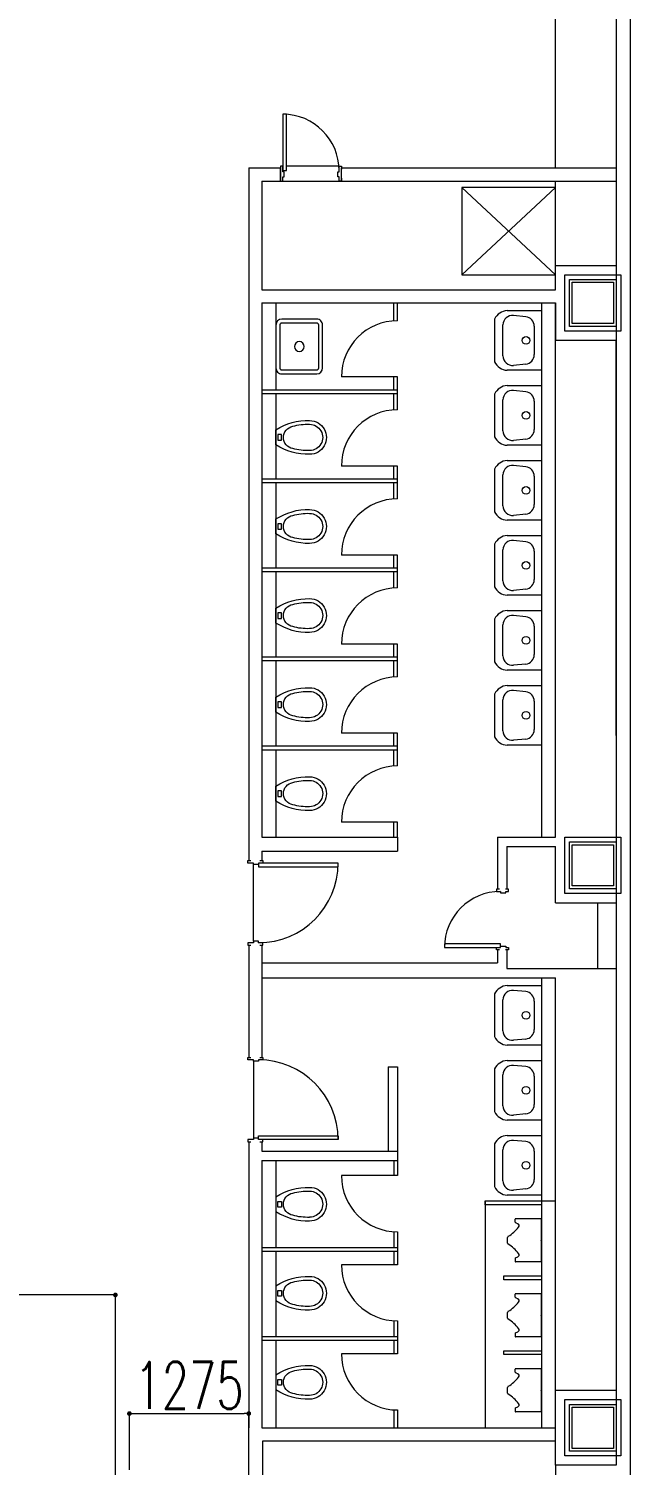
# Model space of a CAD drawing. Extents: x 225000 to 2157367, y 208400 to 840900.
# Drawn here: x 510901 to 517326, y 422802 to 438127 of the extents above; entities that cross this region are included whole.
import ezdxf

# ---------------------------------------------------------------- set-up
doc = ezdxf.new("R2010")
doc.units = 0
doc.header["$LTSCALE"] = 10
for name, color, linetype, lineweight in [('Data Center Layout_L20$0$ARC', 252, 'Continuous', 0), ('Data Center Layout_L20$0$STEEL1', 252, 'Continuous', 0), ('Data Center Layout_L20$0$SUGATA3', 252, 'Continuous', 0)]:
    doc.layers.add(name, color=color, linetype=linetype, lineweight=lineweight)
doc.layers.add('Data Center Layout_L20$0$MACHINE-DIM', color=252, linetype='Continuous')
doc.styles.add('Data Center Layout_L20$0$型式1', font='simplex.shx', dxfattribs={"width": 0.68, "bigfont": 'chineset.shx'})
doc.dimstyles.new('Data Center Layout_L20$0$DIM-50-00', dxfattribs={"dimscale": 0, "dimtxt": 150, "dimasz": 50, "dimexe": 0, "dimexo": 0.1, "dimgap": 50, "dimtad": 1, "dimdec": 1, "dimdsep": 46, "dimtxsty": 'Data Center Layout_L20$0$型式1', "dimblk": 'Data Center Layout_L20$0$_Dot', "dimcen": 0, "dimclrd": 256, "dimclre": 256, "dimclrt": 256, "dimadec": 0, "dimazin": 0, "dimtfac": 0.8, "dimtdec": 1, "dimtmove": 2, "dimatfit": 3, "dimldrblk": 'Data Center Layout_L20$0$_ArchTick', "dimfxl": 1, "dimtolj": 1, "dimlwd": 13, "dimlwe": 9, "dimarcsym": 0})

# ---------------------------------------------------------------- blocks, each defined once
blk = doc.blocks.new('Data Center Layout_L20$0$_Dot')
at = {"layer": 'Data Center Layout_L20$0$MACHINE-DIM', "color": 0, "lineweight": -2}
blk.add_line((-0.5, 0), (-1, 0), dxfattribs=at)
at = {"layer": 'Data Center Layout_L20$0$MACHINE-DIM', "color": 0, "const_width": 0.5}
blk.add_lwpolyline([(-0.25, 0, 1), (0.25, 0, 1)], format="xyb", close=True, dxfattribs=at)
blk = doc.blocks.new('*D112')
at = {"layer": 'Data Center Layout_L20$0$STEEL1', "lineweight": 9, "transparency": 16777216}
for p, q in [((498926, 222602), (498926, 224619)), ((511826, 222602), (511826, 224619))]:
    blk.add_line(p, q, dxfattribs=at)
at = {"layer": 'Data Center Layout_L20$0$STEEL1', "lineweight": 13, "transparency": 16777216}
blk.add_line((511776, 224619), (498976, 224619), dxfattribs=at)
at = {"layer": 'DEFPOINTS', "color": 0, "transparency": 16777216}
for p in [(498926, 224619), (498926, 222602), (511826, 222602)]:
    blk.add_point(p, dxfattribs=at)
at = {"layer": 'Data Center Layout_L20$0$STEEL1', "lineweight": 13, "transparency": 16777216, "xscale": 50, "yscale": 50, "zscale": 50, "rotation": 180}
blk.add_blockref('Data Center Layout_L20$0$_Dot', (498926, 224619), dxfattribs=at)
at = {"layer": 'Data Center Layout_L20$0$STEEL1', "lineweight": 13, "transparency": 16777216, "xscale": 50, "yscale": 50, "zscale": 50}
blk.add_blockref('Data Center Layout_L20$0$_Dot', (511826, 224619), dxfattribs=at)
at = {"layer": 'Data Center Layout_L20$0$STEEL1', "transparency": 16777216, "insert": (505376, 224919), "char_height": 500, "attachment_point": 5, "style": 'Data Center Layout_L20$0$型式1'}
blk.add_mtext('\\A1;12900', dxfattribs=at)
blk = doc.blocks.new('Data Center Layout_L20$0$_ArchTick')
at = {"layer": 'Data Center Layout_L20$0$MACHINE-DIM', "color": 0, "const_width": 0.15}
blk.add_lwpolyline([(-0.5, -0.5), (0.5, 0.5)], dxfattribs=at)
blk = doc.blocks.new('*D117')
at = {"layer": 'Data Center Layout_L20$0$STEEL1', "lineweight": 9, "transparency": 16777216}
for p, q in [((511976, 222752), (511976, 223354)), ((513251, 222752), (513251, 223354))]:
    blk.add_line(p, q, dxfattribs=at)
at = {"layer": 'Data Center Layout_L20$0$STEEL1', "lineweight": 13, "transparency": 16777216}
blk.add_line((512026, 223354), (513201, 223354), dxfattribs=at)
at = {"layer": 'DEFPOINTS', "color": 0, "transparency": 16777216}
for p in [(513251, 223354), (511976, 222752), (513251, 222752)]:
    blk.add_point(p, dxfattribs=at)
at = {"layer": 'Data Center Layout_L20$0$STEEL1', "lineweight": 13, "transparency": 16777216, "xscale": 50, "yscale": 50, "zscale": 50, "rotation": 180}
blk.add_blockref('Data Center Layout_L20$0$_Dot', (511976, 223354), dxfattribs=at)
at = {"layer": 'Data Center Layout_L20$0$STEEL1', "lineweight": 13, "transparency": 16777216, "xscale": 50, "yscale": 50, "zscale": 50}
blk.add_blockref('Data Center Layout_L20$0$_Dot', (513251, 223354), dxfattribs=at)
at = {"layer": 'Data Center Layout_L20$0$STEEL1', "transparency": 16777216, "insert": (512613, 223654), "char_height": 500, "attachment_point": 5, "style": 'Data Center Layout_L20$0$型式1'}
blk.add_mtext('\\A1;1275', dxfattribs=at)
blk = doc.blocks.new('Data Center Layout_L20')
at = {"layer": 'Data Center Layout_L20$0$ARC'}
for p, q in [((517175.59, 239062.31), (517175.59, 234802.31)), ((517325.59, 239062.31), (517325.59, 229602.31)), ((516525.59, 236642.31), (516525.59, 238852.31)), ((513250.59, 236642.31), (513250.59, 229252.31)), ((513250.59, 236642.31), (513590.59, 236642.31)), ((513590.59, 236504.8), (513590.59, 236642.31)), ((514215.59, 236660.31), (513655.59, 236660.31)), ((514240.59, 236642.31), (517175.59, 236642.31)), ((514240.59, 236504.8), (514240.59, 236642.31)), ((513390.59, 236502.31), (517175.59, 236502.31)), ((513390.59, 236502.31), (513390.59, 235342.31)), ((513615.59, 236502.31), (514215.59, 236502.31)), ((516525.59, 235342.31), (516525.59, 236502.31)), ((516525.59, 236432.31), (515525.59, 235502.31)), ((515525.59, 236432.31), (516525.59, 235502.31)), ((516525.59, 235602.31), (517175.59, 235602.31)), ((513390.59, 235342.31), (516525.59, 235342.31)), ((513390.59, 235202.31), (513390.59, 229502.31)), ((513390.59, 235202.31), (516525.59, 235202.31)), ((516011.48, 235120.9), (516375.59, 235120.9)), ((516375.59, 235202.31), (516375.59, 229502.31)), ((516375.59, 235120.9), (516375.59, 234483.71)), ((516525.59, 235202.31), (516525.59, 234802.31)), ((516525.59, 234802.31), (516525.59, 235202.31)), ((516525.59, 235202.31), (516525.59, 234802.31)), ((513540.59, 234966.11), (513540.59, 234508.51)), ((513582.19, 234966.11), (513582.19, 234508.51)), ((513977.39, 235028.51), (513602.99, 235028.51)), ((513977.39, 234986.91), (513602.99, 234986.91)), ((513998.19, 234508.51), (513998.19, 234966.11)), ((514039.79, 234508.51), (514039.79, 234966.11)), ((515874.94, 235029.87), (515874.94, 234574.74)), ((515965.97, 234636.82), (515965.97, 234967.79)), ((516208.88, 235054.91), (516077.68, 235068.52)), ((516299.69, 234954.19), (516299.69, 234650.43)), ((516525.59, 229502.31), (516525.59, 234802.31)), ((517175.59, 234802.31), (516525.59, 234802.31)), ((517175.59, 230585.95), (517175.59, 234802.31)), ((517175.59, 234802.31), (517175.59, 229452.31)), ((513602.99, 234487.71), (513977.39, 234487.71)), ((516375.59, 234483.71), (516011.48, 234483.71)), ((516208.88, 234549.7), (516077.68, 234536.09)), ((513602.99, 234446.11), (513977.39, 234446.11)), ((516011.48, 234320.9), (516375.59, 234320.9)), ((516375.59, 234320.9), (516375.59, 233683.71)), ((515874.94, 234229.87), (515874.94, 233774.74)), ((515965.97, 233836.82), (515965.97, 234167.79)), ((516208.88, 234254.91), (516077.68, 234268.52)), ((516299.69, 234154.19), (516299.69, 233850.43)), ((513540.59, 233687.31), (513540.59, 233847.31)), ((513560.59, 233797.31), (513560.59, 233737.31)), ((513600.59, 233797.31), (513560.59, 233797.31)), ((513560.59, 233737.31), (513600.59, 233737.31)), ((513600.59, 233737.31), (513600.59, 233797.31)), ((516208.88, 233749.7), (516077.68, 233736.09)), ((516375.59, 233683.71), (516011.48, 233683.71)), ((515874.94, 233429.87), (515874.94, 232974.74)), ((516011.48, 233520.9), (516375.59, 233520.9)), ((516208.88, 233454.91), (516077.68, 233468.52)), ((516375.59, 233520.9), (516375.59, 232883.71)), ((515965.97, 233036.82), (515965.97, 233367.79)), ((516299.69, 233354.19), (516299.69, 233050.43)), ((516208.88, 232949.7), (516077.68, 232936.09)), ((513540.59, 232737.31), (513540.59, 232897.31)), ((513560.59, 232847.31), (513560.59, 232787.31)), ((513600.59, 232847.31), (513560.59, 232847.31)), ((513560.59, 232787.31), (513600.59, 232787.31)), ((513600.59, 232787.31), (513600.59, 232847.31)), ((516375.59, 232883.71), (516011.48, 232883.71)), ((516011.48, 232720.9), (516375.59, 232720.9)), ((516208.88, 232654.91), (516077.68, 232668.52)), ((516375.59, 232720.9), (516375.59, 232083.71)), ((515874.94, 232629.87), (515874.94, 232174.74)), ((515965.97, 232236.82), (515965.97, 232567.79)), ((516299.69, 232554.19), (516299.69, 232250.43)), ((516375.59, 232083.71), (516011.48, 232083.71)), ((516208.88, 232149.7), (516077.68, 232136.09)), ((513540.59, 231787.31), (513540.59, 231947.31)), ((513560.59, 231897.31), (513560.59, 231837.31)), ((513600.59, 231897.31), (513560.59, 231897.31)), ((513600.59, 231837.31), (513600.59, 231897.31)), ((516011.48, 231920.9), (516375.59, 231920.9)), ((516208.88, 231854.91), (516077.68, 231868.52)), ((516375.59, 231920.9), (516375.59, 231283.71)), ((513560.59, 231837.31), (513600.59, 231837.31)), ((515874.94, 231829.87), (515874.94, 231374.74)), ((515965.97, 231436.82), (515965.97, 231767.79)), ((516299.69, 231754.19), (516299.69, 231450.43)), ((516375.59, 231283.71), (516011.48, 231283.71)), ((516208.88, 231349.7), (516077.68, 231336.09)), ((516011.48, 231120.9), (516375.59, 231120.9)), ((516375.59, 231120.9), (516375.59, 230483.71)), ((513540.59, 230837.31), (513540.59, 230997.31)), ((515874.94, 231029.87), (515874.94, 230574.74)), ((515965.97, 230636.82), (515965.97, 230967.79)), ((516208.88, 231054.91), (516077.68, 231068.52)), ((516299.69, 230954.19), (516299.69, 230650.43)), ((513560.59, 230947.31), (513560.59, 230887.31)), ((513600.59, 230947.31), (513560.59, 230947.31)), ((513560.59, 230887.31), (513600.59, 230887.31)), ((513600.59, 230887.31), (513600.59, 230947.31)), ((516208.88, 230549.7), (516077.68, 230536.09)), ((516375.59, 230483.71), (516011.48, 230483.71)), ((513540.59, 229887.31), (513540.59, 230047.31)), ((513560.59, 229997.31), (513560.59, 229937.31)), ((513600.59, 229997.31), (513560.59, 229997.31)), ((513560.59, 229937.31), (513600.59, 229937.31)), ((513600.59, 229937.31), (513600.59, 229997.31)), ((517325.59, 229602.31), (517325.59, 222802.31)), ((513390.59, 229502.31), (514840.59, 229502.31)), ((514840.59, 229502.31), (514840.59, 229352.31)), ((515905.59, 229502.31), (515905.59, 228949.21)), ((515905.59, 229502.31), (516525.59, 229502.31)), ((513390.59, 229352.31), (514840.59, 229352.31)), ((513390.59, 229352.31), (513390.59, 229252.31)), ((516005.59, 229402.31), (516005.59, 228949.21)), ((516005.59, 229402.31), (516525.59, 229402.31)), ((516525.59, 228802.31), (516525.59, 229402.31)), ((513300.59, 228392.31), (513300.59, 229212.31)), ((516525.59, 228802.31), (517175.59, 228802.31)), ((517175.59, 228952.31), (517175.59, 222802.31)), ((513250.59, 228352.31), (513250.59, 227152.31)), ((513390.59, 228352.31), (513390.59, 228162.31)), ((515905.59, 228299.21), (515905.59, 228162.31)), ((516005.59, 228299.21), (516005.59, 228102.31)), ((513390.59, 228162.31), (515905.59, 228162.31)), ((513390.59, 228162.31), (513390.59, 228002.31)), ((516005.59, 228102.31), (517175.59, 228102.31)), ((513390.59, 228002.31), (516525.59, 228002.31)), ((513390.59, 228002.31), (513390.59, 227152.31)), ((516011.48, 227920.9), (516375.59, 227920.9)), ((516375.59, 227920.9), (516375.59, 227283.71)), ((516525.59, 223602.31), (516525.59, 228002.31)), ((515874.94, 227829.87), (515874.94, 227374.74)), ((515965.97, 227436.82), (515965.97, 227767.79)), ((516208.88, 227854.91), (516077.68, 227868.52)), ((516299.69, 227754.19), (516299.69, 227450.43)), ((513250.59, 227552.31), (513250.59, 227152.31)), ((513390.59, 227402.31), (513390.59, 227152.31)), ((516375.59, 227283.71), (516011.48, 227283.71)), ((516208.88, 227349.7), (516077.68, 227336.09)), ((516011.48, 227120.9), (516375.59, 227120.9)), ((516375.59, 227120.9), (516375.59, 226483.71)), ((513300.59, 227112.31), (513300.59, 226292.31)), ((514740.59, 227052.31), (514740.59, 226152.31)), ((514740.59, 227052.31), (514840.59, 227052.31)), ((514840.59, 227052.31), (514840.59, 226052.31)), ((515874.94, 227029.87), (515874.94, 226574.74)), ((515965.97, 226636.82), (515965.97, 226967.79)), ((516208.88, 227054.91), (516077.68, 227068.52)), ((516299.69, 226954.19), (516299.69, 226650.43)), ((516208.88, 226549.7), (516077.68, 226536.09)), ((516375.59, 226483.71), (516011.48, 226483.71)), ((513250.59, 226252.31), (513250.59, 223202.31)), ((513390.59, 226252.31), (513390.59, 226152.31)), ((513390.59, 226252.31), (513390.59, 226152.31)), ((515874.94, 226229.87), (515874.94, 225774.74)), ((516011.48, 226320.9), (516375.59, 226320.9)), ((516208.88, 226254.91), (516077.68, 226268.52)), ((516375.59, 226320.9), (516375.59, 225683.71)), ((513390.59, 226152.31), (514740.59, 226152.31)), ((513390.59, 226152.31), (514840.59, 226152.31)), ((513390.59, 226052.31), (514840.59, 226052.31)), ((513390.59, 226052.31), (514840.59, 226052.31)), ((513390.59, 226052.31), (513390.59, 223202.31)), ((514840.59, 226152.31), (514840.59, 226052.31)), ((515965.97, 225836.82), (515965.97, 226167.79)), ((516299.69, 226154.19), (516299.69, 225850.43)), ((516208.88, 225749.7), (516077.68, 225736.09)), ((513540.59, 225667.31), (513540.59, 225507.31)), ((513560.59, 225617.31), (513600.59, 225617.31)), ((513560.59, 225557.31), (513560.59, 225617.31)), ((513600.59, 225617.31), (513600.59, 225557.31)), ((515775.59, 225622.31), (515775.59, 223202.31)), ((516375.59, 225683.71), (516011.48, 225683.71)), ((513600.59, 225557.31), (513560.59, 225557.31)), ((516375.59, 225432.31), (516100.59, 225432.31)), ((516375.59, 224972.31), (516375.59, 225432.31)), ((516095.59, 225395.52), (516095.59, 225427.31)), ((516098.51, 225390.97), (516123.79, 225379.39)), ((516015.59, 225172.67), (516015.59, 225231.95)), ((516095.59, 225009.1), (516095.59, 224977.31)), ((516098.51, 225013.65), (516123.65, 225025.17)), ((516375.59, 224972.31), (516100.59, 224972.31)), ((513540.59, 224717.31), (513540.59, 224557.31)), ((513560.59, 224667.31), (513600.59, 224667.31)), ((513560.59, 224607.31), (513560.59, 224667.31)), ((513600.59, 224667.31), (513600.59, 224607.31)), ((513600.59, 224607.31), (513560.59, 224607.31)), ((516095.59, 224595.52), (516095.59, 224627.31)), ((516098.51, 224590.97), (516123.79, 224579.39)), ((516375.59, 224632.31), (516100.59, 224632.31)), ((516375.59, 224172.31), (516375.59, 224632.31)), ((516015.59, 224372.67), (516015.59, 224431.95)), ((516095.59, 224209.1), (516095.59, 224177.31)), ((516098.51, 224213.65), (516123.65, 224225.17)), ((516375.59, 224172.31), (516100.59, 224172.31)), ((513540.59, 223767.31), (513540.59, 223607.31)), ((516095.59, 223795.52), (516095.59, 223827.31)), ((516098.51, 223790.97), (516123.79, 223779.39)), ((516375.59, 223832.31), (516100.59, 223832.31)), ((516375.59, 223372.31), (516375.59, 223832.31)), ((513560.59, 223717.31), (513600.59, 223717.31)), ((513560.59, 223657.31), (513560.59, 223717.31)), ((513600.59, 223657.31), (513560.59, 223657.31)), ((513600.59, 223717.31), (513600.59, 223657.31)), ((516015.59, 223572.67), (516015.59, 223631.95)), ((516525.59, 222802.31), (516525.59, 223602.31)), ((517325.59, 223452.31), (517325.59, 210922.31)), ((516095.59, 223409.1), (516095.59, 223377.31)), ((516098.51, 223413.65), (516123.65, 223425.17)), ((516375.59, 223372.31), (516100.59, 223372.31)), ((513390.59, 223202.31), (516525.59, 223202.31)), ((513400.59, 223062.31), (516525.59, 223062.31)), ((516525.59, 222802.31), (516525.59, 223052.31)), ((516525.59, 222802.31), (516525.59, 220277.31)), ((517175.59, 222802.31), (516525.59, 222802.31))]:
    blk.add_line(p, q, dxfattribs=at)
at = {"layer": 'Data Center Layout_L20$0$ARC', "linetype": 'Continuous'}
for p, q in [((513250.59, 221526.92), (513250.59, 223202.31)), ((513400.59, 221526.92), (513400.59, 223062.31))]:
    blk.add_line(p, q, dxfattribs=at)
for points in [[(513615.59, 236615.31), (513655.59, 236615.31), (513655.59, 237215.31), (513615.59, 237215.31)], [(515940.59, 228324.21), (515940.59, 228364.21), (515340.59, 228364.21), (515340.59, 228324.21)]]:
    blk.add_lwpolyline(points, close=True, dxfattribs=at)
at = {"layer": 'Data Center Layout_L20$0$ARC'}
for points in [[(513590.59, 236534.31), (513590.59, 236502.31), (513615.59, 236502.31), (513615.59, 236547.31), (513630.59, 236547.31), (513630.59, 236602.31), (513615.59, 236602.31), (513615.59, 236660.31), (513590.59, 236660.31), (513590.59, 236628.31)], [(516525.59, 236432.31), (515525.59, 236432.31), (515525.59, 235502.31), (516525.59, 235502.31)], [(516625.59, 235502.31), (517225.59, 235502.31), (517225.59, 234902.31), (516625.59, 234902.31)], [(516675.59, 234952.31), (516675.59, 235452.31), (517175.59, 235452.31), (517175.59, 234952.31)], [(516705.59, 234982.31), (516705.59, 235422.31), (517145.59, 235422.31), (517145.59, 234982.31)], [(516625.59, 229502.31), (517225.59, 229502.31), (517225.59, 228902.31), (516625.59, 228902.31)], [(516675.59, 228952.31), (516675.59, 229452.31), (517175.59, 229452.31), (517175.59, 228952.31)], [(516705.59, 228982.31), (516705.59, 229422.31), (517145.59, 229422.31), (517145.59, 228982.31)], [(513355.59, 229227.31), (513355.59, 229187.31), (514205.59, 229187.31), (514205.59, 229227.31)], [(513355.59, 226277.31), (513355.59, 226317.31), (514205.59, 226317.31), (514205.59, 226277.31)], [(516625.59, 223502.31), (517225.59, 223502.31), (517225.59, 222902.31), (516625.59, 222902.31)], [(516675.59, 222952.31), (516675.59, 223452.31), (517175.59, 223452.31), (517175.59, 222952.31)], [(516705.59, 222982.31), (516705.59, 223422.31), (517145.59, 223422.31), (517145.59, 222982.31)]]:
    blk.add_lwpolyline(points, close=True, dxfattribs=at)
for points in [[(514240.59, 236534.31), (514240.59, 236502.31), (514215.59, 236502.31), (514215.59, 236547.31), (514200.59, 236547.31), (514200.59, 236602.31), (514215.59, 236602.31), (514215.59, 236660.31), (514240.59, 236660.31), (514240.59, 236628.31)], [(513368.59, 229252.31), (513400.59, 229252.31), (513400.59, 229227.31), (513355.59, 229227.31), (513355.59, 229212.31), (513300.59, 229212.31), (513300.59, 229227.31), (513240.59, 229227.31), (513240.59, 229252.31), (513272.59, 229252.31)], [(515927.59, 228949.21), (515895.59, 228949.21), (515895.59, 228924.21), (515940.59, 228924.21), (515940.59, 228909.21), (515995.59, 228909.21), (515995.59, 228924.21), (516023.59, 228924.21), (516023.59, 228949.21), (515991.59, 228949.21)], [(513368.59, 228352.31), (513400.59, 228352.31), (513400.59, 228377.31), (513355.59, 228377.31), (513355.59, 228392.31), (513300.59, 228392.31), (513300.59, 228377.31), (513240.59, 228377.31), (513240.59, 228352.31), (513272.59, 228352.31)], [(515927.59, 228299.21), (515895.59, 228299.21), (515895.59, 228324.21), (515940.59, 228324.21), (515940.59, 228339.21), (515995.59, 228339.21), (515995.59, 228324.21), (516023.59, 228324.21), (516023.59, 228299.21), (515991.59, 228299.21)], [(513368.59, 227152.31), (513400.59, 227152.31), (513400.59, 227127.31), (513355.59, 227127.31), (513355.59, 227112.31), (513300.59, 227112.31), (513300.59, 227127.31), (513240.59, 227127.31), (513240.59, 227152.31), (513272.59, 227152.31)], [(513368.59, 226252.31), (513400.59, 226252.31), (513400.59, 226277.31), (513355.59, 226277.31), (513355.59, 226292.31), (513300.59, 226292.31), (513300.59, 226277.31), (513240.59, 226277.31), (513240.59, 226252.31), (513272.59, 226252.31)], [(516525.59, 223202.31), (516525.59, 223602.31)], [(516525.59, 223602.31), (517175.59, 223602.31)], [(516525.59, 223602.31), (517175.59, 223602.31)]]:
    blk.add_lwpolyline(points, dxfattribs=at)
for centre in [(516375.59, 225202.31), (516375.59, 224402.31), (516375.59, 223602.31)]:
    blk.add_circle(centre, 2, dxfattribs=at)
at = {"layer": 'Data Center Layout_L20$0$ARC', "linetype": 'Continuous'}
for centre, start, end in [((513615.59, 236615.31), 0, 90), ((515940.59, 228324.21), 90, 180)]:
    blk.add_arc(centre, 600, start, end, dxfattribs=at)
at = {"layer": 'Data Center Layout_L20$0$ARC'}
for centre, radius, start, end in [((513355.59, 229227.31), 850, 270, 0), ((513355.59, 226277.31), 850, 0, 90), ((516100.59, 225427.31), 5, 90, 180), ((515785.09, 225620.96), 445, 302.256, 321.287), ((516100.59, 225395.52), 5, 180, 245.373), ((516113.6, 225357.66), 24, 321.287, 65.3743), ((516030.59, 225231.95), 15, 122.255, 180), ((516030.59, 225172.67), 15, 180, 237.745), ((515785.09, 224783.66), 445, 38.7129, 57.7443), ((516100.59, 225009.1), 5, 114.627, 180), ((516100.59, 224977.31), 5, 180, 270), ((516113.6, 225046.96), 24, 294.626, 38.7131), ((515785.09, 224820.96), 445, 302.256, 321.287), ((516100.59, 224627.31), 5, 90, 180), ((516100.59, 224595.52), 5, 180, 245.373), ((516113.6, 224557.66), 24, 321.287, 65.3743), ((516030.59, 224431.95), 15, 122.255, 180), ((516030.59, 224372.67), 15, 180, 237.745), ((515785.09, 223983.66), 445, 38.7129, 57.7443), ((516100.59, 224209.1), 5, 114.627, 180), ((516113.6, 224246.96), 24, 294.626, 38.7131), ((516100.59, 224177.31), 5, 180, 270), ((516100.59, 223827.31), 5, 90, 180), ((516100.59, 223795.52), 5, 180, 245.373), ((516113.6, 223757.66), 24, 321.287, 65.3743), ((516030.59, 223631.95), 15, 122.255, 180), ((515785.09, 224020.96), 445, 302.256, 321.287), ((516030.59, 223572.67), 15, 180, 237.745), ((515785.09, 223183.66), 445, 38.7129, 57.7443), ((516113.6, 223446.96), 24, 294.626, 38.7131), ((516100.59, 223409.1), 5, 114.627, 180), ((516100.59, 223377.31), 5, 180, 270)]:
    blk.add_arc(centre, radius, start, end, dxfattribs=at)
for centre, major_axis, start_param, end_param in [((516022.04, 234957.14), (-116.04, 116.04), 5.56219097, 6.60938852), ((513602.99, 234966.11), (-44.12, 44.12), -0.78539816, 0.78539816), ((513602.99, 234966.11), (-14.71, 14.71), -0.78539816, 0.78539816), ((513977.39, 234966.11), (44.12, 44.12), 5.49778714, 7.06858347), ((513977.39, 234966.11), (14.71, 14.71), 5.49778714, 7.06858347), ((516067.23, 234967.79), (71.61, 71.61), 0.68204428, 2.35619449), ((516198.43, 234954.19), (-71.61, 71.61), 3.92699082, 5.39443326), ((516067.23, 234636.82), (71.61, 71.61), 2.35619449, 4.0303447), ((516198.43, 234650.43), (-71.61, 71.61), 2.45954837, 3.92699082), ((513602.99, 234508.51), (-44.12, 44.12), 0.78539816, 2.35619449), ((513602.99, 234508.51), (-14.71, 14.71), 0.78539816, 2.35619449), ((513977.39, 234508.51), (44.12, 44.12), 3.92699082, 5.49778714), ((513977.39, 234508.51), (-14.71, 14.71), 2.35619449, 3.92699082), ((516022.04, 234647.47), (116.04, 116.04), 2.81538944, 3.86258699), ((516022.04, 234157.14), (-116.04, 116.04), 5.56219097, 6.60938852), ((516067.23, 234167.79), (71.61, 71.61), 0.68204428, 2.35619449), ((516198.43, 234154.19), (-71.61, 71.61), 3.92699082, 5.39443326), ((516022.04, 233847.47), (116.04, 116.04), 2.81538944, 3.86258699), ((516067.23, 233836.82), (71.61, 71.61), 2.35619449, 4.0303447), ((516198.43, 233850.43), (-71.61, 71.61), 2.45954837, 3.92699082), ((516022.04, 233357.14), (-116.04, 116.04), 5.56219097, 6.60938852), ((516067.23, 233367.79), (71.61, 71.61), 0.68204428, 2.35619449), ((516198.43, 233354.19), (-71.61, 71.61), 3.92699082, 5.39443326), ((516022.04, 233047.47), (116.04, 116.04), 2.81538944, 3.86258699), ((516067.23, 233036.82), (71.61, 71.61), 2.35619449, 4.0303447), ((516198.43, 233050.43), (-71.61, 71.61), 2.45954837, 3.92699082), ((516022.04, 232557.14), (-116.04, 116.04), 5.56219097, 6.60938852), ((516067.23, 232567.79), (71.61, 71.61), 0.68204428, 2.35619449), ((516198.43, 232554.19), (-71.61, 71.61), 3.92699082, 5.39443326), ((516022.04, 232247.47), (116.04, 116.04), 2.81538944, 3.86258699), ((516067.23, 232236.82), (71.61, 71.61), 2.35619449, 4.0303447), ((516198.43, 232250.43), (-71.61, 71.61), 2.45954837, 3.92699082), ((516022.04, 231757.14), (-116.04, 116.04), 5.56219097, 6.60938852), ((516067.23, 231767.79), (71.61, 71.61), 0.68204428, 2.35619449), ((516198.43, 231754.19), (-71.61, 71.61), 3.92699082, 5.39443326), ((516067.23, 231436.82), (71.61, 71.61), 2.35619449, 4.0303447), ((516198.43, 231450.43), (-71.61, 71.61), 2.45954837, 3.92699082), ((516022.04, 231447.47), (116.04, 116.04), 2.81538944, 3.86258699), ((516022.04, 230957.14), (-116.04, 116.04), 5.56219097, 6.60938852), ((516067.23, 230967.79), (71.61, 71.61), 0.68204428, 2.35619449), ((516198.43, 230954.19), (-71.61, 71.61), 3.92699082, 5.39443326), ((516198.43, 230650.43), (-71.61, 71.61), 2.45954837, 3.92699082), ((516022.04, 230647.47), (116.04, 116.04), 2.81538944, 3.86258699), ((516067.23, 230636.82), (71.61, 71.61), 2.35619449, 4.0303447), ((516022.04, 227757.14), (-116.04, 116.04), 5.56219097, 6.60938852), ((516067.23, 227767.79), (71.61, 71.61), 0.68204428, 2.35619449), ((516198.43, 227754.19), (-71.61, 71.61), 3.92699082, 5.39443326), ((516067.23, 227436.82), (71.61, 71.61), 2.35619449, 4.0303447), ((516198.43, 227450.43), (-71.61, 71.61), 2.45954837, 3.92699082), ((516022.04, 227447.47), (116.04, 116.04), 2.81538944, 3.86258699), ((516022.04, 226957.14), (-116.04, 116.04), 5.56219097, 6.60938852), ((516067.23, 226967.79), (71.61, 71.61), 0.68204428, 2.35619449), ((516198.43, 226954.19), (-71.61, 71.61), 3.92699082, 5.39443326), ((516022.04, 226647.47), (116.04, 116.04), 2.81538944, 3.86258699), ((516067.23, 226636.82), (71.61, 71.61), 2.35619449, 4.0303447), ((516198.43, 226650.43), (-71.61, 71.61), 2.45954837, 3.92699082), ((516022.04, 226157.14), (-116.04, 116.04), 5.56219097, 6.60938852), ((516067.23, 226167.79), (71.61, 71.61), 0.68204428, 2.35619449), ((516198.43, 226154.19), (-71.61, 71.61), 3.92699082, 5.39443326), ((516022.04, 225847.47), (116.04, 116.04), 2.81538944, 3.86258699), ((516067.23, 225836.82), (71.61, 71.61), 2.35619449, 4.0303447), ((516198.43, 225850.43), (-71.61, 71.61), 2.45954837, 3.92699082)]:
    blk.add_ellipse(centre, major_axis=major_axis, ratio=1, start_param=start_param, end_param=end_param, dxfattribs=at)
at = {"layer": 'Data Center Layout_L20$0$ARC', "extrusion": (0, 0, -1)}
blk.add_ellipse((513790.19, 234737.31), major_axis=(36.77, 36.77), ratio=1, dxfattribs=at)
at = {"layer": 'Data Center Layout_L20$0$ARC'}
for centre in [(516212.06, 234802.31), (516212.06, 234002.31), (516212.06, 233202.31), (516212.06, 232402.31), (516212.06, 231602.31), (516212.06, 230802.31), (516212.06, 227602.31), (516212.06, 226802.31), (516212.06, 226002.31)]:
    blk.add_ellipse(centre, major_axis=(-28.96, 28.96), ratio=1, dxfattribs=at)
at = {"layer": 'Data Center Layout_L20$0$ARC', "extrusion": (0, 0, -1)}
for centre, major_axis, start_param, end_param in [((513877.99, 233330.64), (-115.29, 606.21), 5.89261492, 6.50774914), ((513740.83, 233767.31), (85.03, 85.03), 2.52538754, 5.3285941), ((513877.99, 233330.64), (23.2, 576.61), 5.96671159, 6.27959783), ((513900.59, 233767.31), (-127.28, 127.28), 0.78539816, 3.92699082), ((513900.59, 233767.31), (-98.99, 98.99), 0.78539816, 3.92699082), ((513877.99, 234203.97), (436.34, 436.34), 2.31957423, 2.93470845), ((513877.99, 234203.97), (-408.06, 408.06), 3.89037056, 4.2032568), ((513877.99, 232380.64), (-115.29, 606.21), 5.89261492, 6.50774914), ((513877.99, 232380.64), (23.2, 576.61), 5.96671159, 6.27959783), ((513900.59, 232817.31), (-127.28, 127.28), 0.78539816, 3.92699082), ((513900.59, 232817.31), (-98.99, 98.99), 0.78539816, 3.92699082), ((513740.83, 232817.31), (85.03, 85.03), 2.52538754, 5.3285941), ((513877.99, 233253.97), (436.34, 436.34), 2.31957423, 2.93470845), ((513877.99, 233253.97), (-408.06, 408.06), 3.89037056, 4.2032568), ((513877.99, 231430.64), (-115.29, 606.21), 5.89261492, 6.50774914), ((513900.59, 231867.31), (-127.28, 127.28), 0.78539816, 3.92699082), ((513740.83, 231867.31), (85.03, 85.03), 2.52538754, 5.3285941), ((513877.99, 231430.64), (23.2, 576.61), 5.96671159, 6.27959783), ((513900.59, 231867.31), (-98.99, 98.99), 0.78539816, 3.92699082), ((513877.99, 232303.97), (436.34, 436.34), 2.31957423, 2.93470845), ((513877.99, 232303.97), (-408.06, 408.06), 3.89037056, 4.2032568), ((513877.99, 230480.64), (-115.29, 606.21), 5.89261492, 6.50774914), ((513740.83, 230917.31), (85.03, 85.03), 2.52538754, 5.3285941), ((513877.99, 230480.64), (23.2, 576.61), 5.96671159, 6.27959783), ((513900.59, 230917.31), (-127.28, 127.28), 0.78539816, 3.92699082), ((513900.59, 230917.31), (-98.99, 98.99), 0.78539816, 3.92699082), ((513877.99, 231353.97), (436.34, 436.34), 2.31957423, 2.93470845), ((513877.99, 231353.97), (-408.06, 408.06), 3.89037056, 4.2032568), ((513877.99, 229530.64), (-115.29, 606.21), 5.89261492, 6.50774914), ((513740.83, 229967.31), (85.03, 85.03), 2.52538754, 5.3285941), ((513877.99, 229530.64), (23.2, 576.61), 5.96671159, 6.27959783), ((513900.59, 229967.31), (-127.28, 127.28), 0.78539816, 3.92699082), ((513900.59, 229967.31), (-98.99, 98.99), 0.78539816, 3.92699082), ((513877.99, 230403.97), (436.34, 436.34), 2.31957423, 2.93470845), ((513877.99, 230403.97), (-408.06, 408.06), 3.89037056, 4.2032568), ((513877.99, 225150.64), (-615.35, 46.12), 0.91748079, 1.53261501), ((513900.59, 225587.31), (127.28, 127.28), 5.49778714, 8.6393798), ((513740.83, 225587.31), (-85.03, 85.03), 4.09618386, 6.89939042), ((513877.99, 225150.64), (562.93, 127.01), 4.65802978, 4.97091602), ((513900.59, 225587.31), (-98.99, 98.99), 0.78539816, 3.92699082), ((513877.99, 226023.97), (-604.34, 124.72), 4.47224798, 5.0873822), ((513877.99, 226023.97), (521.91, 246.24), 1.97502455, 2.28791079), ((513877.99, 224200.64), (-615.35, 46.12), 0.91748079, 1.53261501), ((513740.83, 224637.31), (-85.03, 85.03), 4.09618386, 6.89939042), ((513877.99, 224200.64), (562.93, 127.01), 4.65802978, 4.97091602), ((513900.59, 224637.31), (127.28, 127.28), 5.49778714, 8.6393798), ((513900.59, 224637.31), (-98.99, 98.99), 0.78539816, 3.92699082), ((513877.99, 225073.97), (-604.34, 124.72), 4.47224798, 5.0873822), ((513877.99, 225073.97), (521.91, 246.24), 1.97502455, 2.28791079), ((513877.99, 223250.64), (-615.35, 46.12), 0.91748079, 1.53261501), ((513740.83, 223687.31), (-85.03, 85.03), 4.09618386, 6.89939042), ((513877.99, 223250.64), (562.93, 127.01), 4.65802978, 4.97091602), ((513900.59, 223687.31), (127.28, 127.28), 5.49778714, 8.6393798), ((513900.59, 223687.31), (-98.99, 98.99), 0.78539816, 3.92699082), ((513877.99, 224123.97), (-604.34, 124.72), 4.47224798, 5.0873822), ((513877.99, 224123.97), (521.91, 246.24), 1.97502455, 2.28791079)]:
    blk.add_ellipse(centre, major_axis=major_axis, ratio=1, start_param=start_param, end_param=end_param, dxfattribs=at)
at = {"layer": 'Data Center Layout_L20$0$ARC'}
for p in [(516375.59, 225202.31), (516375.59, 224402.31), (516375.59, 223602.31)]:
    blk.add_point(p, dxfattribs=at)
at = {"layer": 'Data Center Layout_L20$0$SUGATA3'}
for p, q in [((513540.59, 235202.31), (513540.59, 234272.31)), ((514800.59, 235012.31), (514800.59, 235202.31)), ((514840.59, 235012.31), (514840.59, 235202.31)), ((514840.59, 234412.31), (514240.59, 234412.31)), ((514800.59, 234272.31), (514800.59, 234412.31)), ((514840.59, 234272.31), (514840.59, 234412.31)), ((514840.59, 234272.31), (513390.59, 234272.31)), ((514840.59, 234232.31), (513390.59, 234232.31)), ((513540.59, 234232.31), (513540.59, 233322.31)), ((514800.59, 234062.31), (514800.59, 234232.31)), ((514840.59, 234062.31), (514840.59, 234272.31)), ((514840.59, 233462.31), (514240.59, 233462.31)), ((514800.59, 233322.31), (514800.59, 233462.31)), ((514840.59, 233322.31), (514840.59, 233462.31)), ((514840.59, 233322.31), (513390.59, 233322.31)), ((514840.59, 233282.31), (513390.59, 233282.31)), ((513540.59, 233282.31), (513540.59, 232372.31)), ((514800.59, 233112.31), (514800.59, 233282.31)), ((514840.59, 233112.31), (514840.59, 233322.31)), ((514840.59, 232512.31), (514240.59, 232512.31)), ((514800.59, 232372.31), (514800.59, 232512.31)), ((514840.59, 232372.31), (514840.59, 232512.31)), ((514840.59, 232372.31), (513390.59, 232372.31)), ((514840.59, 232332.31), (513390.59, 232332.31)), ((513540.59, 232332.31), (513540.59, 231422.31)), ((514800.59, 232162.31), (514800.59, 232332.31)), ((514840.59, 232162.31), (514840.59, 232372.31)), ((514840.59, 231562.31), (514240.59, 231562.31)), ((514800.59, 231422.31), (514800.59, 231562.31)), ((514840.59, 231422.31), (514840.59, 231562.31)), ((514840.59, 231422.31), (513390.59, 231422.31)), ((514840.59, 231212.31), (514840.59, 231422.31)), ((514840.59, 231382.31), (513390.59, 231382.31)), ((513540.59, 231382.31), (513540.59, 230472.31)), ((514800.59, 231212.31), (514800.59, 231382.31)), ((514840.59, 230612.31), (514240.59, 230612.31)), ((514800.59, 230472.31), (514800.59, 230612.31)), ((514840.59, 230472.31), (514840.59, 230612.31)), ((514840.59, 230472.31), (513390.59, 230472.31)), ((514840.59, 230432.31), (513390.59, 230432.31)), ((513540.59, 230432.31), (513540.59, 229502.31)), ((514800.59, 230262.31), (514800.59, 230432.31)), ((514840.59, 230262.31), (514840.59, 230472.31)), ((514840.59, 229662.31), (514240.59, 229662.31)), ((514800.59, 229502.31), (514800.59, 229662.31)), ((514840.59, 229502.31), (514840.59, 229662.31)), ((516975.59, 228802.31), (516975.59, 228102.31)), ((516375.59, 228002.31), (516375.59, 223202.31)), ((513540.59, 226052.31), (513540.59, 225122.31)), ((514800.59, 226052.31), (514800.59, 225892.31)), ((514840.59, 226052.31), (514840.59, 225892.31)), ((514840.59, 225892.31), (514240.59, 225892.31)), ((516375.59, 225622.31), (516525.59, 225622.31)), ((514800.59, 225292.31), (514800.59, 225122.31)), ((514840.59, 225292.31), (514840.59, 225082.31)), ((514840.59, 225122.31), (513390.59, 225122.31)), ((514840.59, 225082.31), (513390.59, 225082.31)), ((513540.59, 225082.31), (513540.59, 224172.31)), ((514800.59, 225082.31), (514800.59, 224942.31)), ((514840.59, 225082.31), (514840.59, 224942.31)), ((514840.59, 224942.31), (514240.59, 224942.31)), ((514800.59, 224342.31), (514800.59, 224172.31)), ((514840.59, 224342.31), (514840.59, 224132.31)), ((514840.59, 224172.31), (513390.59, 224172.31)), ((514840.59, 224132.31), (513390.59, 224132.31)), ((513540.59, 224132.31), (513540.59, 223202.31)), ((514800.59, 224132.31), (514800.59, 223992.31)), ((514840.59, 224132.31), (514840.59, 223992.31)), ((514840.59, 223992.31), (514240.59, 223992.31)), ((514800.59, 223392.31), (514800.59, 223202.31)), ((514840.59, 223392.31), (514840.59, 223202.31))]:
    blk.add_line(p, q, dxfattribs=at)
for points in [[(516375.59, 225582.31), (515775.59, 225582.31), (515775.59, 225622.31), (516375.59, 225622.31)], [(516375.59, 224782.31), (515975.59, 224782.31), (515975.59, 224822.31), (516375.59, 224822.31)], [(516375.59, 223982.31), (515975.59, 223982.31), (515975.59, 224022.31), (516375.59, 224022.31)]]:
    blk.add_lwpolyline(points, dxfattribs=at)
for centre, start, end in [((514840.59, 234412.31), 90, 180), ((514840.59, 233462.31), 90, 180), ((514840.59, 232512.31), 90, 180), ((514840.59, 231562.31), 90, 180), ((514840.59, 230612.31), 90, 180), ((514840.59, 229662.31), 90, 180), ((514840.59, 225892.31), 180, 270), ((514840.59, 224942.31), 180, 270), ((514840.59, 223992.31), 180, 270)]:
    blk.add_arc(centre, 600, start, end, dxfattribs=at)
at = {"layer": 'Data Center Layout_L20$0$STEEL1'}
for base, p1, p2, picture, middle in [((498925.59, 224618.6), (511825.59, 222602.31), (498925.59, 222602.31), '*D112', (505375.59, 224918.6)), ((513250.59, 223353.94), (511975.59, 222752.31), (513250.59, 222752.31), '*D117', (512613.09, 223653.94))]:
    dim = blk.add_linear_dim(base=base, p1=p1, p2=p2, dimstyle='Data Center Layout_L20$0$DIM-50-00', override={"dimscale": 1, "dimtxt": 500}, dxfattribs=at)
    dim.commit()
    dim.dimension.update_dxf_attribs({"geometry": picture, "text_midpoint": middle})

msp = doc.modelspace()

# ---------------------------------------------------------------- block references
msp.add_blockref('Data Center Layout_L20', (0, 200000))

doc.saveas('drawing.dxf')
